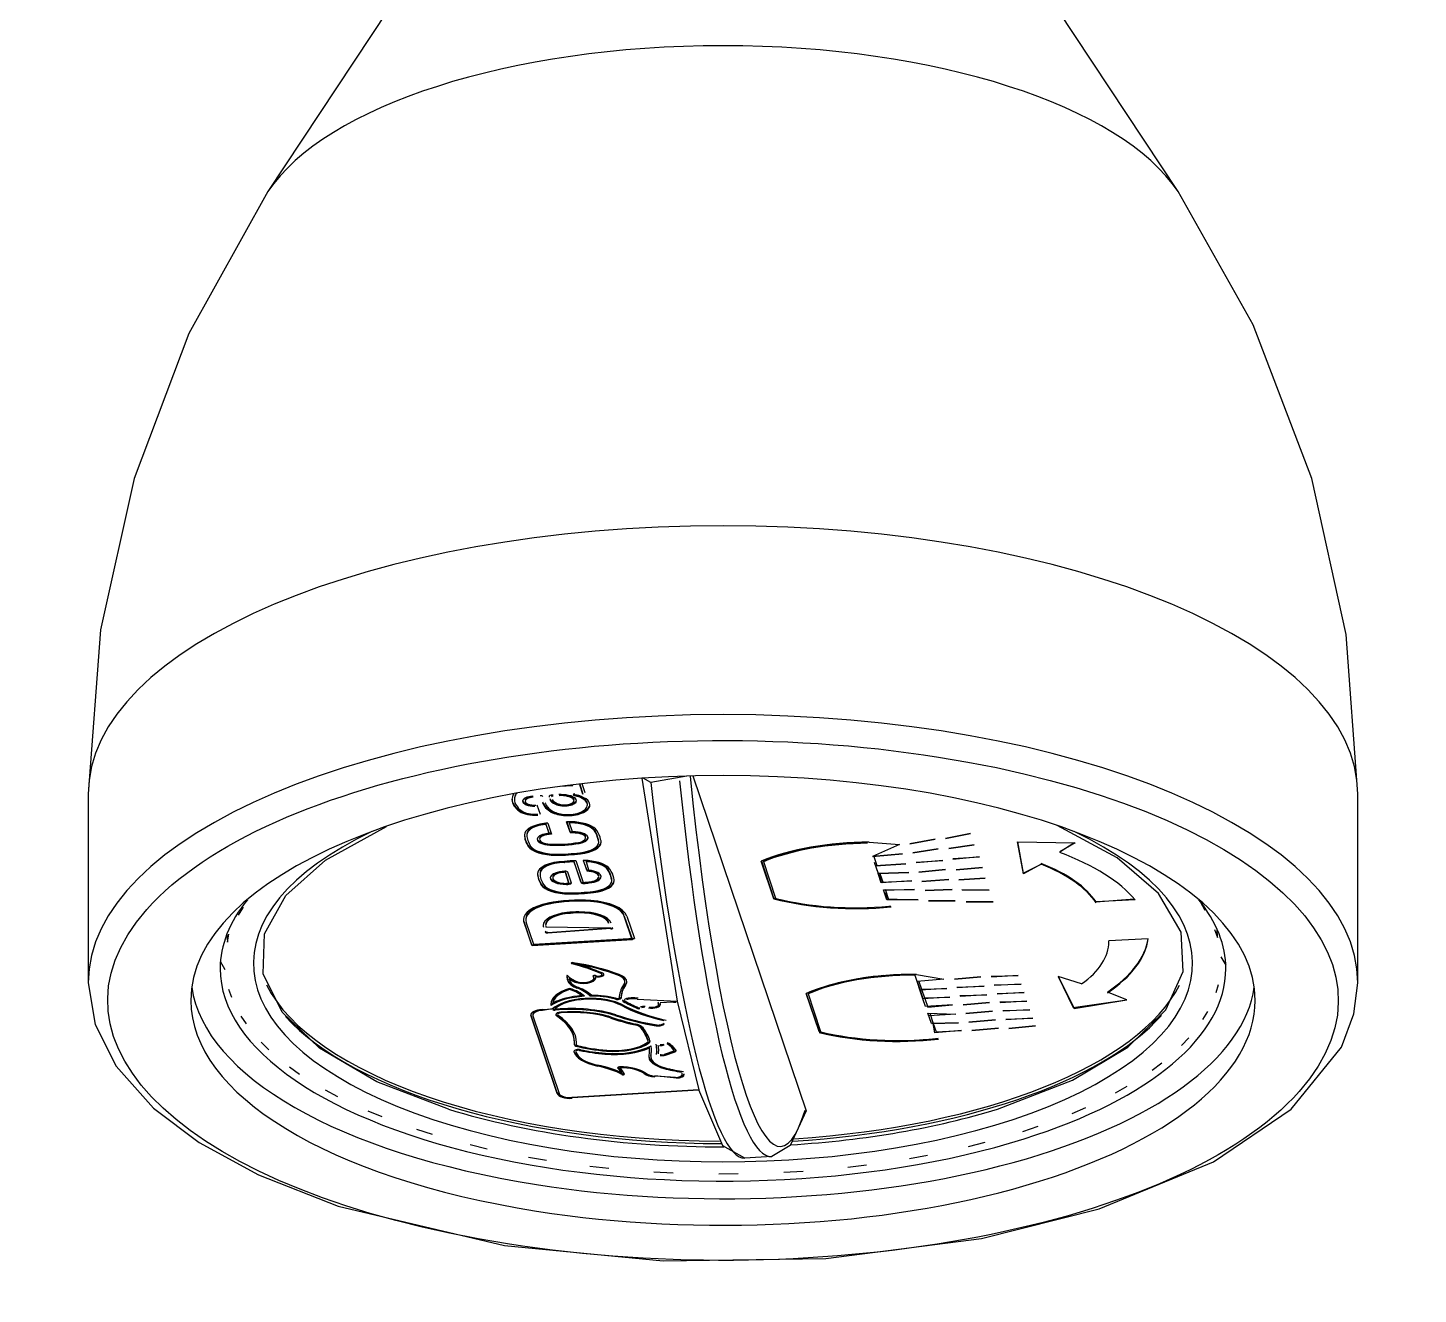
# Model space of a CAD drawing. Header units: millimetres. Extents: x 2182 to 2335, y 1488 to 1614.
# Drawn here: x 2304.9907 to 2305.0618, y 1507.0171 to 1507.0819 of the extents above; entities that cross this region are included whole.
import ezdxf

# ---------------------------------------------------------------- set-up
doc = ezdxf.new("R2010")
doc.units = ezdxf.units.MM
doc.layers.add('AI-Equip san', color=1, linetype='Continuous')

# ---------------------------------------------------------------- blocks, each defined once
blk = doc.blocks.new('1970CCT_e')
at = {"ltscale": 0.139535}
blk.add_lwpolyline([(-0.017127, -0.068174), (-0.02328, -0.077476), (-0.027322, -0.084736), (-0.030121, -0.092156), (-0.031847, -0.099905), (-0.032472, -0.108298), (-0.032472, -0.117964), (-0.032126, -0.120095), (-0.031055, -0.122229), (-0.029134, -0.124381), (-0.026806, -0.126132), (-0.023765, -0.127791), (-0.019696, -0.129392), (-0.011185, -0.131408), (-0.003065, -0.132201), (0.005257, -0.132079), (0.013233, -0.13105), (0.019238, -0.12954), (0.025091, -0.127131), (0.029069, -0.124438), (0.031639, -0.121254), (0.03228, -0.119557), (0.032472, -0.117963), (0.032472, -0.108298), (0.031882, -0.100142), (0.030121, -0.092156), (0.027117, -0.084297), (0.02328, -0.077475), (0.017127, -0.068173)], dxfattribs=at)
for points in [[(-0.001854, -0.107389), (-0.003698, -0.107714), (-0.004089, -0.107493)], [(-0.004156, -0.107497), (-0.002347, -0.118904)], [(-0.01405, -0.124426), (-0.017703, -0.123031), (-0.020651, -0.121303), (-0.022563, -0.119465), (-0.023525, -0.117506), (-0.023459, -0.115456), (-0.022367, -0.113499), (-0.02034, -0.111683), (-0.017223, -0.10996)], [(0.014048, -0.124426), (0.017888, -0.122943), (0.020719, -0.121253), (0.022654, -0.119343), (0.023552, -0.117383), (0.023434, -0.115373), (0.022283, -0.113399), (0.02017, -0.111566), (0.017102, -0.109907)], [(-0.002347, -0.118904), (-0.001239, -0.123442)], [(-0.007721, -0.123831), (-0.001239, -0.123442)]]:
    blk.add_lwpolyline(points)
at = {"ltscale": 0.001702}
for points in [[(-0.001543, -0.107381), (0.00425, -0.124514), (0.003432, -0.126291), (0.002495, -0.126861), (0.001119, -0.126944), (-0.000006, -0.126301), (-0.001239, -0.123442)], [(-0.001239, -0.123442), (-0.007735, -0.123834)]]:
    blk.add_lwpolyline(points, dxfattribs=at)
at = {"ltscale": 0.000566483}
for points in [[(-0.007701, -0.107877), (-0.008338, -0.107916)], [(-0.007055, -0.108247), (-0.007214, -0.107777)], [(-0.009517, -0.108864), (-0.009358, -0.109334)], [(-0.009064, -0.109857), (-0.008909, -0.110269), (-0.009064, -0.109811)], [(-0.007632, -0.111772), (-0.007273, -0.11279), (-0.007632, -0.111727)], [(0.021084, -0.113713), (0.019083, -0.113821), (0.021048, -0.113671)], [(0.01023, -0.118777), (0.009819, -0.117534)], [(-0.004388, -0.118797), (-0.002347, -0.118904)], [(0.01008, -0.118339), (0.01023, -0.118777)]]:
    blk.add_lwpolyline(points, dxfattribs=at)
at = {"ltscale": 0.004669}
blk.add_lwpolyline([(-0.00732, -0.107796), (-0.007165, -0.108303), (-0.00732, -0.107842)], dxfattribs=at)
at = {"ltscale": 0.00743}
blk.add_lwpolyline([(-0.008959, -0.109789), (-0.008769, -0.110352)], dxfattribs=at)
at = {"ltscale": 0.006835}
blk.add_lwpolyline([(-0.007993, -0.109731), (-0.007818, -0.110249), (-0.008008, -0.109732)], dxfattribs=at)
at = {"ltscale": 0.006052}
blk.add_lwpolyline([(-0.007708, -0.110242), (-0.007863, -0.109739)], dxfattribs=at)
at = {"ltscale": 0.018037}
blk.add_lwpolyline([(0.007484, -0.110768), (0.009025, -0.110891), (0.007644, -0.111505)], dxfattribs=at)
at = {"ltscale": 0.016629}
blk.add_lwpolyline([(0.009561, -0.110853), (0.01086, -0.110607)], close=True, dxfattribs=at)
at = {"ltscale": 0.000562147}
blk.add_lwpolyline([(0.011376, -0.110573), (0.012663, -0.110329)], close=True, dxfattribs=at)
at = {"ltscale": 0.000556538}
blk.add_lwpolyline([(0.011559, -0.111092), (0.012857, -0.110896)], close=True, dxfattribs=at)
at = {"ltscale": 0.021103}
blk.add_lwpolyline([(0.015061, -0.110743), (0.015358, -0.112359), (0.016277, -0.111897), (0.015373, -0.112396)], close=True, dxfattribs=at)
blk.add_lwpolyline([(0.015061, -0.110743), (0.018017, -0.110803), (0.017234, -0.111254), (0.017948, -0.110801)], dxfattribs=at)
at = {"ltscale": 0.018162}
blk.add_lwpolyline([(0.007644, -0.111505), (0.009187, -0.111372)], close=True, dxfattribs=at)
at = {"ltscale": 0.00579}
blk.add_lwpolyline([(0.007893, -0.111977), (0.007721, -0.11147)], dxfattribs=at)
at = {"ltscale": 0.016462}
blk.add_lwpolyline([(0.009716, -0.111309), (0.011008, -0.111114)], close=True, dxfattribs=at)
at = {"ltscale": 0.016958}
for points in [[(0.011751, -0.111609), (0.013115, -0.111518), (0.011766, -0.111651)], [(0.009878, -0.11179), (0.011241, -0.111699), (0.009893, -0.111832)]]:
    blk.add_lwpolyline(points, dxfattribs=at)
at = {"ltscale": 0.007423}
blk.add_lwpolyline([(-0.00807, -0.112263), (-0.00788, -0.11287)], close=True, dxfattribs=at)
blk.add_lwpolyline([(-0.007755, -0.112863), (-0.007945, -0.112301)], dxfattribs=at)
at = {"ltscale": 0.014702}
blk.add_lwpolyline([(-0.007524, -0.111714), (-0.007148, -0.112828)], dxfattribs=at)
at = {"ltscale": 0.000566101}
blk.add_lwpolyline([(-0.007153, -0.111709), (-0.006969, -0.112206), (-0.007137, -0.111709)], dxfattribs=at)
at = {"ltscale": 0.005818}
blk.add_lwpolyline([(-0.006857, -0.112205), (-0.007006, -0.111719)], dxfattribs=at)
at = {"ltscale": 0.025035}
blk.add_lwpolyline([(0.001967, -0.111729), (0.002608, -0.11367), (0.001954, -0.111735)], dxfattribs=at)
at = {"ltscale": 0.02481}
blk.add_lwpolyline([(0.0027, -0.113644), (0.002065, -0.111721)], dxfattribs=at)
at = {"ltscale": 0.042563}
for points in [[(0.00774, -0.111793), (0.007934, -0.112374)], [(0.007804, -0.111983), (0.007934, -0.112374)]]:
    blk.add_lwpolyline(points, dxfattribs=at)
at = {"ltscale": 0.018249}
blk.add_lwpolyline([(0.007804, -0.111983), (0.00936, -0.111881)], close=True, dxfattribs=at)
at = {"ltscale": 0.018414}
blk.add_lwpolyline([(0.007934, -0.112374), (0.009511, -0.112328)], close=True, dxfattribs=at)
at = {"ltscale": 0.005136}
blk.add_lwpolyline([(0.008026, -0.112372), (0.008187, -0.112847), (0.007934, -0.112374)], dxfattribs=at)
at = {"ltscale": 0.000552858}
blk.add_lwpolyline([(0.008079, -0.112809), (0.009653, -0.11275), (0.008094, -0.112853), (0.007934, -0.112374)], dxfattribs=at)
at = {"ltscale": 0.000552074}
for points in [[(0.010025, -0.112297), (0.011382, -0.112172)], [(0.011924, -0.112182), (0.013281, -0.112057)], [(0.012285, -0.1191), (0.013642, -0.118975)], [(0.01243, -0.119538), (0.013787, -0.119414)], [(0.012578, -0.119976), (0.013935, -0.119852)], [(0.012739, -0.120414), (0.014096, -0.120289)]]:
    blk.add_lwpolyline(points, close=True, dxfattribs=at)
at = {"ltscale": 0.000552558}
blk.add_lwpolyline([(0.010177, -0.112772), (0.011546, -0.112678)], close=True, dxfattribs=at)
at = {"ltscale": 0.017033}
blk.add_lwpolyline([(0.012062, -0.112701), (0.013408, -0.112608)], close=True, dxfattribs=at)
at = {"ltscale": 0.005723}
blk.add_lwpolyline([(0.008481, -0.113717), (0.008306, -0.113198), (0.008366, -0.113671), (0.00998, -0.113717), (0.008382, -0.113717), (0.008209, -0.113199), (0.009803, -0.113192), (0.008223, -0.11324)], dxfattribs=at)
at = {"ltscale": 0.017314}
blk.add_lwpolyline([(0.010347, -0.113239), (0.011717, -0.113184)], close=True, dxfattribs=at)
at = {"ltscale": 0.017296}
blk.add_lwpolyline([(0.010516, -0.113775), (0.011884, -0.113772)], close=True, dxfattribs=at)
at = {"ltscale": 0.000556116}
blk.add_lwpolyline([(0.012227, -0.113189), (0.013614, -0.113218), (0.012241, -0.113231)], dxfattribs=at)
at = {"ltscale": 0.000802109}
blk.add_lwpolyline([(-0.024557, -0.114091), (-0.024805, -0.1145)], dxfattribs=at)
at = {"ltscale": 0.000541218}
blk.add_lwpolyline([(0.012443, -0.113829), (0.01382, -0.113828)], close=True, dxfattribs=at)
at = {"ltscale": 0.006101}
for points in [[(0.02467, -0.114269), (0.024451, -0.113857)], [(-0.02467, -0.119666), (-0.024401, -0.120073)]]:
    blk.add_lwpolyline(points, dxfattribs=at)
at = {"ltscale": 0.015257}
blk.add_lwpolyline([(-0.004641, -0.115763), (-0.005049, -0.114555), (-0.004624, -0.115762), (-0.009767, -0.116073), (-0.010191, -0.11482), (-0.009797, -0.116029), (-0.004533, -0.115703)], dxfattribs=at)
at = {"ltscale": 0.062875}
blk.add_lwpolyline([(-0.004533, -0.115703), (-0.009675, -0.116013), (-0.010066, -0.114858)], dxfattribs=at)
at = {"ltscale": 0.040341}
blk.add_lwpolyline([(-0.005759, -0.115168), (-0.00906, -0.115118)], dxfattribs=at)
at = {"ltscale": 0.04034}
blk.add_lwpolyline([(-0.005741, -0.115176), (-0.00896, -0.115416)], close=True, dxfattribs=at)
at = {"ltscale": 0.015955}
blk.add_lwpolyline([(-0.004924, -0.114548), (-0.004533, -0.115703)], dxfattribs=at)
at = {"ltscale": 0.001659}
blk.add_lwpolyline([(0.025151, -0.115235), (0.025292, -0.115653), (0.02528, -0.11522)], dxfattribs=at)
at = {"ltscale": 0.005454}
for points in [[(-0.025382, -0.115463), (-0.025355, -0.11589), (-0.02529, -0.115468)], [(0.025236, -0.118465), (0.025355, -0.118045)]]:
    blk.add_lwpolyline(points, dxfattribs=at)
at = {"ltscale": 0.025262}
blk.add_lwpolyline([(0.021759, -0.115709), (0.019742, -0.115815)], dxfattribs=at)
at = {"ltscale": 0.002719}
blk.add_lwpolyline([(0.025471, -0.116637), (0.025724, -0.117059)], dxfattribs=at)
at = {"ltscale": 0.005284}
blk.add_lwpolyline([(-0.025471, -0.117298), (-0.025714, -0.116877)], dxfattribs=at)
at = {"ltscale": 0.016068}
blk.add_lwpolyline([(0.009905, -0.117535), (0.011295, -0.117777), (0.009931, -0.117905), (0.01008, -0.118339)], dxfattribs=at)
at = {"ltscale": 0.005232}
for points in [[(0.010027, -0.117896), (0.010161, -0.118292), (0.011457, -0.118256), (0.01008, -0.118339)], [(0.010175, -0.118334), (0.010309, -0.11873), (0.011605, -0.118694), (0.01023, -0.118777)]]:
    blk.add_lwpolyline(points, dxfattribs=at)
at = {"ltscale": 0.017187}
blk.add_lwpolyline([(0.011837, -0.117786), (0.013194, -0.117662)], close=True, dxfattribs=at)
at = {"ltscale": 0.000552074}
for points in [[(0.013723, -0.11763), (0.015108, -0.117589), (0.013737, -0.117672)], [(0.010323, -0.118772), (0.010472, -0.11921), (0.011743, -0.11909), (0.010366, -0.119173), (0.01023, -0.118777)], [(0.01212, -0.11862), (0.013505, -0.118579), (0.012134, -0.118662)], [(0.014019, -0.118506), (0.015404, -0.118465), (0.014033, -0.118548)]]:
    blk.add_lwpolyline(points, dxfattribs=at)
at = {"ltscale": 0.000552135}
blk.add_lwpolyline([(0.013871, -0.118068), (0.015256, -0.118027), (0.013885, -0.11811)], dxfattribs=at)
at = {"ltscale": 0.015829}
blk.add_lwpolyline([(0.018348, -0.118022), (0.01714, -0.117647), (0.017917, -0.119233), (0.02066, -0.118833)], dxfattribs=at)
at = {"ltscale": 0.021941}
blk.add_lwpolyline([(0.017166, -0.117655), (0.017959, -0.119272), (0.02066, -0.118833)], dxfattribs=at)
at = {"ltscale": 0.005521}
blk.add_lwpolyline([(-0.025292, -0.118282), (-0.025151, -0.1187)], dxfattribs=at)
at = {"ltscale": 0.026276}
blk.add_lwpolyline([(0.004247, -0.118517), (0.00492, -0.120461), (0.00426, -0.118511)], dxfattribs=at)
at = {"ltscale": 0.025627}
blk.add_lwpolyline([(0.00501, -0.120474), (0.004354, -0.118488)], dxfattribs=at)
at = {"ltscale": 0.017187}
blk.add_lwpolyline([(0.011971, -0.118183), (0.013357, -0.118142), (0.011985, -0.118224)], dxfattribs=at)
at = {"ltscale": 0.035473}
blk.add_lwpolyline([(0.02066, -0.118833), (0.019664, -0.118437)], dxfattribs=at)
at = {"ltscale": 0.006741}
blk.add_lwpolyline([(-0.009255, -0.119337), (-0.008717, -0.119304), (-0.009241, -0.119379)], dxfattribs=at)
at = {"ltscale": 0.008407}
blk.add_lwpolyline([(-0.003221, -0.118972), (-0.00255, -0.118932)], dxfattribs=at)
at = {"ltscale": 0.017186}
for points in [[(0.014167, -0.118944), (0.015552, -0.118903), (0.014181, -0.118986)], [(0.014315, -0.119382), (0.0157, -0.119341), (0.014329, -0.119423)], [(0.014463, -0.11982), (0.015848, -0.119779), (0.014477, -0.119862)]]:
    blk.add_lwpolyline(points, dxfattribs=at)
at = {"ltscale": 0.005984}
blk.add_lwpolyline([(0.024557, -0.119844), (0.024805, -0.119435)], dxfattribs=at)
at = {"ltscale": 0.052457}
blk.add_lwpolyline([(-0.00983, -0.119616), (-0.008487, -0.123633)], close=True, dxfattribs=at)
blk.add_lwpolyline([(-0.009731, -0.119655), (-0.008388, -0.123627)], dxfattribs=at)
at = {"ltscale": 0.005234}
for points in [[(0.010665, -0.120046), (0.010485, -0.11952), (0.011914, -0.119569), (0.010531, -0.119653)], [(0.010578, -0.119523), (0.010754, -0.120044)]]:
    blk.add_lwpolyline(points, dxfattribs=at)
for points in [[(0.010665, -0.120046), (0.01205, -0.120008)], [(0.010754, -0.120044), (0.010902, -0.120482), (0.012197, -0.120404), (0.010832, -0.120532)]]:
    blk.add_lwpolyline(points, close=True, dxfattribs=at)
at = {"ltscale": 0.017186}
blk.add_lwpolyline([(0.014625, -0.1203), (0.015982, -0.120175)], close=True, dxfattribs=at)
at = {"ltscale": 0.006761}
blk.add_lwpolyline([(0.023459, -0.121174), (0.023831, -0.120782)], dxfattribs=at)
at = {"ltscale": 0.006908}
blk.add_lwpolyline([(-0.023626, -0.121004), (-0.023233, -0.121392)], dxfattribs=at)
at = {"ltscale": 0.006596}
for points in [[(-0.002514, -0.121462), (-0.003011, -0.121637)], [(-0.00245, -0.121449), (-0.002947, -0.12167), (-0.00245, -0.121495)]]:
    blk.add_lwpolyline(points, dxfattribs=at)
at = {"ltscale": 0.007825}
blk.add_lwpolyline([(-0.022177, -0.122272), (-0.021668, -0.122636)], dxfattribs=at)
at = {"ltscale": 0.007666}
blk.add_lwpolyline([(0.021959, -0.122432), (0.022449, -0.122064)], dxfattribs=at)
at = {"ltscale": 0.000307152}
blk.add_lwpolyline([(-0.00238, -0.12285), (-0.00348, -0.122733)], dxfattribs=at)
at = {"ltscale": 0.012966}
blk.add_lwpolyline([(-0.002431, -0.122804), (-0.003465, -0.122736)], dxfattribs=at)
at = {"ltscale": 0.008766}
blk.add_lwpolyline([(-0.020349, -0.12345), (-0.019732, -0.123783)], dxfattribs=at)
at = {"ltscale": 0.008608}
blk.add_lwpolyline([(0.020084, -0.123596), (0.020683, -0.123259)], dxfattribs=at)
at = {"ltscale": 0.009522}
blk.add_lwpolyline([(0.017864, -0.124648), (0.018563, -0.124346)], dxfattribs=at)
at = {"ltscale": 0.009669}
blk.add_lwpolyline([(-0.018173, -0.124517), (-0.017458, -0.124813)], dxfattribs=at)
at = {"ltscale": 0.010491}
blk.add_lwpolyline([(-0.015685, -0.125455), (-0.014886, -0.125709)], dxfattribs=at)
at = {"ltscale": 0.010359}
blk.add_lwpolyline([(0.01534, -0.125567), (0.016126, -0.125307)], dxfattribs=at)
at = {"ltscale": 0.011197}
blk.add_lwpolyline([(-0.01293, -0.126248), (-0.012059, -0.126455)], dxfattribs=at)
at = {"ltscale": 0.011087}
blk.add_lwpolyline([(0.012552, -0.12634), (0.013412, -0.126125)], dxfattribs=at)
at = {"ltscale": 0.011766}
blk.add_lwpolyline([(-0.009953, -0.126882), (-0.009026, -0.127039)], dxfattribs=at)
at = {"ltscale": 0.012121}
blk.add_lwpolyline([(0.006385, -0.127394), (0.007347, -0.12728)], dxfattribs=at)
at = {"ltscale": 0.011681}
blk.add_lwpolyline([(0.00955, -0.126952), (0.010469, -0.126786)], dxfattribs=at)
at = {"ltscale": 0.01218}
blk.add_lwpolyline([(-0.006806, -0.127346), (-0.005838, -0.127451)], dxfattribs=at)
at = {"ltscale": 0.012426}
blk.add_lwpolyline([(-0.003542, -0.127633), (-0.00255, -0.127683)], dxfattribs=at)
at = {"ltscale": 0.012499}
blk.add_lwpolyline([(-0.000218, -0.127737), (0.000781, -0.127732)], dxfattribs=at)
at = {"ltscale": 0.012397}
blk.add_lwpolyline([(0.00311, -0.127657), (0.004099, -0.127597)], dxfattribs=at)
for centre, major_axis, ratio, start_param, end_param in [((0, -0.080226), (0.024173, 0), 0.422618, 0.272588, 2.869006), ((0, -0.108298), (0.032472, 0), 0.422618, 6.283175, 9.424767), ((0, -0.118869), (0.031473, 0), 0.422618, 4.354346, 10.637531), ((0, -0.117964), (0.032472, 0), 0.422618, 6.283175, 9.424767), ((0, -0.118869), (0.027227, 0), 0.422618, 6.283175, 9.424767), ((0.001413, -0.096901), (0.001543, -0.029435), 0.131905, 5.06962, 6.633758), ((-0.007718, -0.107824), (0.000126, 0), 0.422618, 4.854346, 4.931096), ((-0.000919, -0.097038), (0.002041, -0.029906), 0.124591, 5.068927, 6.282207), ((0.000919, -0.096927), (0.001573, -0.029934), 0.131844, 5.070935, 6.284214), ((-0.007979, -0.108591), (0.002817, 0), 0.422618, 2.886555, 3.141694), ((-0.007979, -0.108591), (0.002817, 0), 0.422618, 3.141694, 3.678211), ((-0.007979, -0.108545), (0.002817, 0), 0.422618, 3.159871, 3.678211), ((-0.007979, -0.108545), (0.002691, 0), 0.422618, 2.896586, 3.141694), ((-0.007979, -0.108591), (0.002691, 0), 0.422618, 2.874129, 3.141694), ((-0.007979, -0.108591), (0.002691, 0), 0.422618, 3.141694, 3.67821), ((-0.009676, -0.108394), (0.000931, 0), 0.422618, 2.801605, 2.87413), ((-0.00965, -0.108669), (0.000602, 0), 0.422618, 1.712754, 3.141594), ((-0.00965, -0.108669), (0.000602, 0), 0.422618, 3.141594, 4.754103), ((-0.00965, -0.108624), (0.000602, 0), 0.422618, 3.230318, 4.754103), ((-0.00965, -0.108624), (0.000476, 0), 0.422618, 1.712754, 3.141593), ((-0.00965, -0.108669), (0.000476, 0), 0.422618, 1.712754, 3.141593), ((-0.00965, -0.108669), (0.000476, 0), 0.422618, 3.141593, 4.854346), ((-0.009337, -0.108447), (0.000126, 0), 0.422618, 0.141946, 1.712754), ((-0.00672, -0.10856), (0.002538, 0), 0.422618, 3.283551, 3.758536), ((-0.00672, -0.108605), (0.002538, 0), 0.422618, 3.283551, 3.758536), ((-0.00672, -0.108605), (0.002412, 0), 0.422618, 3.283546, 3.758539), ((-0.008673, -0.10845), (0.000228, 0), 0.422618, 1.712788, 3.141593), ((-0.008673, -0.10845), (0.000228, 0), 0.422618, 3.141593, 3.28355), ((-0.007817, -0.108475), (0.001052, 0), 0.422618, 3.283554, 3.905931), ((-0.007817, -0.108521), (0.001052, 0), 0.422618, 3.283554, 3.905931), ((-0.008673, -0.108405), (0.000101, 0), 0.422618, 1.712788, 3.141593), ((-0.008673, -0.10845), (0.000101, 0), 0.422618, 1.712788, 3.141593), ((-0.008673, -0.10845), (0.000101, 0), 0.422618, 3.141593, 3.28355), ((-0.007817, -0.108521), (0.000925, 0), 0.422618, 3.283554, 3.905928), ((-0.008122, -0.108599), (0.000629, 0), 0.422618, 3.905975, 6.197601), ((-0.008122, -0.108644), (0.000629, 0), 0.422618, 3.905975, 6.283186), ((-0.008122, -0.108644), (0.000502, 0), 0.422618, 3.90598, 6.283186), ((-0.00829, -0.108677), (0.000814, 0), 0.422618, 0.431688, 1.712744), ((-0.00829, -0.108632), (0.000687, 0), 0.422618, 0.431691, 1.71274), ((-0.00829, -0.108677), (0.000687, 0), 0.422618, 0.431691, 1.71274), ((-0.007545, -0.108339), (0.000126, 0), 0.422618, 1.78953, 3.141699), ((-0.007545, -0.108339), (0.000126, 0), 0.422618, 3.141699, 4.217907), ((-0.008122, -0.108599), (0.000502, 0), 0.422618, 0.000001, 0.431657), ((-0.008122, -0.108644), (0.000502, 0), 0.422618, 0.000001, 0.431657), ((-0.007545, -0.108293), (0.000126, 0), 0.422618, 3.575959, 4.217907), ((-0.00821, -0.108815), (0.001275, 0), 0.422618, 0.000071, 1.076315), ((-0.00821, -0.10886), (0.001275, 0), 0.422618, 0.000071, 1.076315), ((-0.008122, -0.108644), (0.000629, 0), 0.422618, 0.000001, 0.43166), ((-0.00821, -0.10886), (0.001401, 0), 0.422618, 0.000071, 1.076316), ((-0.00821, -0.108815), (0.001401, 0), 0.422618, 5.473645, 6.24552), ((-0.009605, -0.108954), (0.000925, 0), 0.422618, 3.678201, 4.854346), ((-0.009605, -0.108999), (0.000925, 0), 0.422618, 3.678201, 4.854346), ((-0.009605, -0.108999), (0.000799, 0), 0.422618, 3.678183, 4.85434), ((-0.007952, -0.108929), (0.001028, 0), 0.422618, 3.758547, 5.47365), ((-0.007952, -0.108974), (0.001028, 0), 0.422618, 3.758547, 5.47365), ((-0.007952, -0.108974), (0.000901, 0), 0.422618, 3.758549, 5.473651), ((-0.00821, -0.10886), (0.001275, 0), 0.422618, 5.473652, 6.283256), ((-0.00821, -0.10886), (0.001401, 0), 0.422618, 5.473645, 6.283256), ((0, -0.116968), (0.024029, 0), 0.422618, 2.415669, 7.009079), ((-0.008681, -0.110395), (0.001478, 0), 0.422618, 2.06119, 3.144702), ((-0.008681, -0.110349), (0.001351, 0), 0.422618, 2.067684, 3.144698), ((-0.008681, -0.110395), (0.001351, 0), 0.422618, 2.067684, 3.144698), ((-0.00786, -0.111604), (0.004434, 0), 0.422618, 1.821314, 1.920042), ((-0.007859, -0.111559), (0.004307, 0), 0.422618, 1.85422, 1.918061), ((-0.007859, -0.111604), (0.004307, 0), 0.422618, 1.85422, 1.918061), ((-0.00786, -0.111604), (0.004434, 0), 0.422618, 1.505497, 1.604224), ((-0.00786, -0.111559), (0.004307, 0), 0.422618, 1.507759, 1.571444), ((-0.00786, -0.111604), (0.004307, 0), 0.422618, 1.507759, 1.571444), ((-0.007859, -0.11156), (0.003104, 0), 0.422618, 1.475246, 1.557384), ((-0.007859, -0.111606), (0.00323, 0), 0.422618, 1.475296, 1.52386), ((-0.007874, -0.110301), (0.001351, 0), 0.422618, 0.280805, 1.358357), ((-0.007874, -0.110346), (0.001351, 0), 0.422618, 0.280805, 1.358357), ((-0.007874, -0.110346), (0.001478, 0), 0.422618, 0.280803, 1.364348), ((-0.00762, -0.110504), (0.000591, 0), 0.422618, 0.000001, 1.475234), ((-0.00762, -0.110549), (0.000718, 0), 0.422618, 0.000001, 1.475199), ((-0.011424, -0.110733), (0.005046, 0), 0.422618, 0.067252, 0.280759), ((-0.011424, -0.110779), (0.005046, 0), 0.422618, 0.067252, 0.280759), ((-0.011424, -0.110779), (0.005173, 0), 0.422618, 0.06725, 0.280758), ((-0.008681, -0.110395), (0.001478, 0), 0.422618, 3.141556, 3.144702), ((-0.004986, -0.11039), (0.005173, 0), 0.422618, 3.144776, 3.416203), ((-0.004986, -0.110344), (0.005173, 0), 0.422618, 3.161599, 3.416203), ((-0.008681, -0.110395), (0.001351, 0), 0.422618, 3.141556, 3.144698), ((-0.004986, -0.11039), (0.005046, 0), 0.422618, 3.144783, 3.416209), ((-0.008543, -0.110768), (0.001478, 0), 0.422618, 3.416197, 4.714887), ((-0.008543, -0.110813), (0.001351, 0), 0.422618, 3.416186, 4.714886), ((-0.00879, -0.110619), (0.000718, 0), 0.422618, 1.950208, 3.141593), ((-0.00879, -0.110619), (0.000718, 0), 0.422618, 3.141593, 4.616914), ((-0.00879, -0.110574), (0.000718, 0), 0.422618, 3.215138, 4.616914), ((-0.00879, -0.110574), (0.000591, 0), 0.422618, 1.950294, 3.141593), ((-0.00879, -0.110619), (0.000591, 0), 0.422618, 1.950294, 3.141593), ((-0.00879, -0.110619), (0.000591, 0), 0.422618, 3.141593, 4.616835), ((-0.00786, -0.111606), (0.00323, 0), 0.422618, 1.901705, 1.950265), ((-0.007859, -0.11156), (0.003104, 0), 0.422618, 1.873153, 1.950289), ((-0.007859, -0.111606), (0.003104, 0), 0.422618, 1.868154, 1.950289), ((-0.00855, -0.109517), (0.00323, 0), 0.422618, 4.61683, 5.091875), ((-0.00855, -0.109563), (0.00323, 0), 0.422618, 4.61683, 5.091875), ((-0.008551, -0.109563), (0.003104, 0), 0.422618, 4.616838, 5.091883), ((-0.007859, -0.111606), (0.003104, 0), 0.422618, 1.475246, 1.557384), ((-0.00762, -0.110549), (0.000591, 0), 0.422618, 0.000001, 1.475234), ((-0.00762, -0.110549), (0.000591, 0), 0.422618, 5.091887, 6.283186), ((-0.00762, -0.110504), (0.000718, 0), 0.422618, 5.091918, 6.210426), ((-0.00762, -0.110549), (0.000718, 0), 0.422618, 5.091918, 6.283186), ((-0.007708, -0.110761), (0.001351, 0), 0.422618, 5.001118, 6.283184), ((-0.007708, -0.110716), (0.001478, 0), 0.422618, 5.001137, 6.249916), ((-0.007708, -0.110761), (0.001478, 0), 0.422618, 5.001137, 6.283184), ((-0.006263, -0.110586), (0.000126, 0), 0.422618, 3.208845, 3.350866), ((-0.006263, -0.110632), (0.000126, 0), 0.422618, 3.208845, 3.350866), ((-0.007708, -0.110716), (0.001351, 0), 0.422618, 6.283184, 6.492458), ((-0.007708, -0.110761), (0.001351, 0), 0.422618, 6.283184, 6.492458), ((-0.007708, -0.110761), (0.001478, 0), 0.422618, 6.283184, 6.492461), ((0.007599, -0.114194), (0.008108, 0), 0.422618, 1.585054, 2.341073), ((0.007599, -0.114149), (0.007978, 0), 0.422618, 1.595574, 2.337478), ((0.007599, -0.114194), (0.007978, 0), 0.422618, 1.595574, 2.337478), ((-0.008543, -0.110813), (0.001478, 0), 0.422618, 3.416197, 4.714887), ((-0.00855, -0.109564), (0.004307, 0), 0.422618, 4.714891, 5.001138), ((-0.00855, -0.109519), (0.004434, 0), 0.422618, 4.714887, 5.001134), ((-0.00855, -0.109564), (0.004434, 0), 0.422618, 4.714887, 5.001134), ((0.008072, -0.115663), (0.013805, 0), 0.422618, 0.340766, 0.845075), ((-0.008012, -0.112373), (0.001478, 0), 0.422618, 1.639151, 3.144787), ((-0.008012, -0.112373), (0.001478, 0), 0.422618, 3.141518, 3.144787), ((-0.004317, -0.112368), (0.005173, 0), 0.422618, 3.144783, 3.4162), ((-0.004317, -0.112323), (0.005173, 0), 0.422618, 3.156821, 3.4162), ((-0.008012, -0.112328), (0.001351, 0), 0.422618, 1.639146, 3.144783), ((-0.008012, -0.112373), (0.001351, 0), 0.422618, 1.639146, 3.144783), ((-0.008012, -0.112373), (0.001351, 0), 0.422618, 3.141518, 3.144783), ((-0.004317, -0.112368), (0.005046, 0), 0.422618, 3.144786, 3.416202), ((-0.008048, -0.112594), (0.000791, 0), 0.422618, 1.805229, 3.141594), ((-0.008048, -0.112548), (0.000665, 0), 0.422618, 1.805245, 3.141594), ((-0.008048, -0.112594), (0.000665, 0), 0.422618, 1.805245, 3.141594), ((-0.007481, -0.113596), (0.00323, 0), 0.422618, 1.761533, 1.805242), ((-0.007481, -0.113551), (0.003104, 0), 0.422618, 1.761533, 1.805243), ((-0.007481, -0.113596), (0.003104, 0), 0.422618, 1.761533, 1.805243), ((-0.007191, -0.113583), (0.004434, 0), 0.422618, 1.646053, 1.780291), ((-0.008113, -0.111705), (0.000126, 0), 0.422618, 4.780739, 4.921906), ((-0.008113, -0.11175), (0.000126, 0), 0.422618, 4.780739, 4.921906), ((-0.00807, -0.112308), (0.000126, 0), 0.422618, 0.141978, 1.761505), ((-0.007191, -0.113538), (0.004307, 0), 0.422618, 1.673502, 1.780314), ((-0.007191, -0.113583), (0.004307, 0), 0.422618, 1.673502, 1.780314), ((-0.007191, -0.113583), (0.004434, 0), 0.422618, 1.505495, 1.562199), ((-0.007191, -0.113538), (0.004307, 0), 0.422618, 1.507573, 1.527944), ((-0.007191, -0.113583), (0.004307, 0), 0.422618, 1.507573, 1.527944), ((-0.007024, -0.112486), (0.000665, 0), 0.422618, 0.000001, 1.488682), ((-0.007024, -0.112532), (0.000665, 0), 0.422618, 0.000001, 1.488682), ((-0.007204, -0.112279), (0.001351, 0), 0.422618, 0.280759, 1.357839), ((-0.007204, -0.112324), (0.001351, 0), 0.422618, 0.280759, 1.357839), ((-0.007204, -0.112324), (0.001478, 0), 0.422618, 0.28076, 1.364351), ((-0.007024, -0.112532), (0.000791, 0), 0.422618, 0, 1.359005), ((-0.010754, -0.112712), (0.005046, 0), 0.422618, 0.067235, 0.280754), ((-0.010754, -0.112757), (0.005046, 0), 0.422618, 0.067235, 0.280754), ((-0.010754, -0.112757), (0.005173, 0), 0.422618, 0.067235, 0.280751), ((0.00934, -0.114959), (0.010109, 0), 0.422618, 0.269529, 0.814462), ((0.00934, -0.115004), (0.010109, 0), 0.422618, 0.269529, 0.814462), ((-0.007874, -0.112746), (0.001478, 0), 0.422618, 3.416202, 4.714891), ((-0.007874, -0.112792), (0.001478, 0), 0.422618, 3.416202, 4.714891), ((-0.007874, -0.112792), (0.001351, 0), 0.422618, 3.416202, 4.714891), ((-0.008048, -0.112594), (0.000791, 0), 0.422618, 3.141594, 4.7619), ((-0.008048, -0.112548), (0.000791, 0), 0.422618, 3.20854, 4.7619), ((-0.008048, -0.112594), (0.000665, 0), 0.422618, 3.141594, 4.761888), ((-0.008169, -0.111564), (0.003104, 0), 0.422618, 4.761887, 4.805597), ((-0.008169, -0.111519), (0.00323, 0), 0.422618, 4.761866, 4.805575), ((-0.008169, -0.111564), (0.00323, 0), 0.422618, 4.761866, 4.805575), ((-0.00788, -0.112825), (0.000126, 0), 0.422618, 4.805575, 5.935252), ((-0.00788, -0.11287), (0.000126, 0), 0.422618, 4.805575, 6.283185), ((-0.00788, -0.11287), (0.000126, 0), 0.422618, 6.283185, 6.425163), ((-0.007148, -0.112782), (0.000126, 0), 0.422618, 3.283562, 4.855483), ((-0.007148, -0.112828), (0.000126, 0), 0.422618, 3.283562, 4.855483), ((-0.00759, -0.111529), (0.003104, 0), 0.422618, 4.855484, 4.946835), ((-0.00759, -0.111484), (0.00323, 0), 0.422618, 4.855483, 4.946835), ((-0.00759, -0.111529), (0.00323, 0), 0.422618, 4.855483, 4.946835), ((-0.007024, -0.112532), (0.000665, 0), 0.422618, 4.946842, 6.283186), ((-0.007024, -0.112486), (0.000791, 0), 0.422618, 4.946838, 6.219142), ((-0.007024, -0.112532), (0.000791, 0), 0.422618, 4.946838, 6.283185), ((-0.007039, -0.11274), (0.001351, 0), 0.422618, 5.001132, 6.283184), ((-0.007039, -0.112695), (0.001478, 0), 0.422618, 5.001133, 6.249938), ((-0.007039, -0.11274), (0.001478, 0), 0.422618, 5.001133, 6.283184), ((-0.005594, -0.112565), (0.000126, 0), 0.422618, 3.208828, 3.350811), ((-0.005594, -0.11261), (0.000126, 0), 0.422618, 3.208828, 3.350811), ((-0.007039, -0.112695), (0.001351, 0), 0.422618, 6.283184, 6.492404), ((-0.007039, -0.11274), (0.001351, 0), 0.422618, 6.283184, 6.492404), ((-0.007039, -0.11274), (0.001478, 0), 0.422618, 6.283184, 6.4924), ((0, -0.117239), (-0.025728, 0), 0.422618, 5.952706, 6.283188), ((-0.007358, -0.115296), (0.003695, 0), 0.422618, 1.408061, 2.017446), ((-0.007358, -0.115251), (0.003568, 0), 0.422618, 1.408065, 2.01745), ((-0.007358, -0.115296), (0.003568, 0), 0.422618, 1.408065, 2.01745), ((-0.007881, -0.111543), (0.004307, 0), 0.422618, 4.71489, 5.001136), ((-0.007881, -0.111497), (0.004434, 0), 0.422618, 4.714887, 5.001133), ((-0.007881, -0.111543), (0.004434, 0), 0.422618, 4.714887, 5.001133), ((-0.007119, -0.114635), (0.00209, 0), 0.422618, 0.141957, 1.40806), ((-0.007119, -0.11468), (0.00209, 0), 0.422618, 0.141957, 1.40806), ((-0.007119, -0.11468), (0.002217, 0), 0.422618, 0.141957, 1.408062), ((0.00678, -0.110754), (0.007971, 0), 0.422618, 4.161624, 4.343074), ((0.00678, -0.110799), (0.007971, 0), 0.422618, 4.161624, 4.942191), ((0.00678, -0.110799), (0.007871, 0), 0.422618, 4.167571, 4.931635), ((0, -0.117239), (-0.025728, 0), 0.422618, 3.141596, 3.471391), ((-0.007996, -0.114733), (0.002217, 0), 0.422618, 2.017445, 3.141593), ((-0.007996, -0.114688), (0.00209, 0), 0.422618, 2.017441, 3.141593), ((-0.007996, -0.114733), (0.00209, 0), 0.422618, 2.017441, 3.141593), ((-0.007597, -0.11503), (0.001604, 0), 0.422618, 1.812922, 3.141594), ((-0.007597, -0.114985), (0.001478, 0), 0.422618, 1.812922, 3.141594), ((-0.007597, -0.11503), (0.001478, 0), 0.422618, 1.812922, 3.141594), ((-0.007243, -0.115636), (0.003082, 0), 0.422618, 1.612609, 1.812944), ((-0.007243, -0.115591), (0.002956, 0), 0.422618, 1.612587, 1.812921), ((-0.007243, -0.115636), (0.002956, 0), 0.422618, 1.612587, 1.812921), ((-0.007305, -0.115012), (0.001604, 0), 0.422618, 0.141957, 1.612587), ((-0.007305, -0.114967), (0.001478, 0), 0.422618, 0.141959, 1.612586), ((-0.007305, -0.115012), (0.001478, 0), 0.422618, 0.141959, 1.612586), ((0.00678, -0.110754), (0.007971, 0), 0.422618, 4.928843, 4.940307), ((-0.007996, -0.114733), (0.002217, 0), 0.422618, 3.141593, 3.28355), ((-0.007996, -0.114688), (0.002217, 0), 0.422618, 3.167081, 3.28355), ((-0.007996, -0.114733), (0.00209, 0), 0.422618, 3.141593, 3.283549), ((-0.007597, -0.11503), (0.001604, 0), 0.422618, 3.141594, 3.283545), ((-0.007597, -0.114985), (0.001604, 0), 0.422618, 3.177498, 3.283545), ((-0.007597, -0.11503), (0.001478, 0), 0.422618, 3.141594, 3.28355), ((-0.005759, -0.115123), (0.000126, 0), 0.422618, 4.854346, 5.93497), ((-0.005759, -0.115168), (0.000126, 0), 0.422618, 4.854346, 6.283185), ((-0.005759, -0.115168), (0.000126, 0), 0.422618, 6.283185, 6.425143), ((-0.008978, -0.115317), (0.000126, 0), 0.422618, 3.28355, 4.854346), ((-0.008978, -0.115363), (0.000126, 0), 0.422618, 3.28355, 4.854346), ((0.009659, -0.11586), (0.010084, 0), 0.422618, 5.75102, 6.283185), ((0.007975, -0.115378), (0.013806, 0), 0.422618, 5.722034, 6.226325), ((0.007975, -0.115332), (0.013806, 0), 0.422618, 5.722034, 6.218486), ((0.009659, -0.11586), (0.010084, 0), 0.422618, 0, 0.010501), ((0, -0.117239), (-0.025728, 0), 0.422618, 0.000003, 2.212754), ((-0.007685, -0.116966), (0.0000775, 0), 0.422618, 1.20172, 3.141591), ((-0.007685, -0.116966), (0.0000775, 0), 0.422618, 3.141591, 4.090722), ((-0.007685, -0.116921), (0.0000775, 0), 0.422618, 3.89253, 4.090722), ((-0.011765, -0.119743), (0.007749, 0), 0.422618, 0.779583, 1.023191), ((-0.011765, -0.119789), (0.007749, 0), 0.422618, 0.779583, 1.023191), ((-0.010453, -0.11999), (0.007749, 0), 0.422618, 0.844812, 1.201754), ((-0.010453, -0.119945), (0.00765, 0), 0.422618, 0.845312, 1.168956), ((-0.010453, -0.11999), (0.00765, 0), 0.422618, 0.845312, 1.168956), ((-0.011765, -0.119789), (0.007849, 0), 0.422618, 0.779818, 0.990407), ((0, -0.117239), (-0.025728, 0), 0.422618, 2.212754, 3.141596), ((0, -0.115974), (0.023879, 0), 0.422618, 3.351192, 4.705188), ((-0.005389, -0.117669), (0.002596, 0), 0.422618, 3.060417, 3.141592), ((-0.005389, -0.117624), (0.002596, 0), 0.422618, 3.159847, 3.370912), ((-0.005389, -0.117669), (0.002596, 0), 0.422618, 3.141592, 3.370912), ((-0.005573, -0.117166), (0.002596, 0), 0.422618, 3.528759, 3.834454), ((-0.006471, -0.117725), (0.001488, 0), 0.422618, 3.379928, 3.97526), ((-0.006471, -0.11777), (0.001488, 0), 0.422618, 3.379928, 3.97526), ((-0.005573, -0.117121), (0.002696, 0), 0.422618, 3.687792, 3.834446), ((-0.005573, -0.117166), (0.002696, 0), 0.422618, 3.687792, 3.834446), ((-0.005389, -0.117669), (0.002496, 0), 0.422618, 3.225717, 3.37091), ((-0.006471, -0.11777), (0.001388, 0), 0.422618, 3.380578, 3.97526), ((-0.00715, -0.11772), (0.000645, 0), 0.422618, 3.834157, 6.283185), ((-0.00715, -0.117674), (0.000645, 0), 0.422618, 3.834157, 4.376141), ((-0.00715, -0.11772), (0.000545, 0), 0.422618, 3.834202, 6.283185), ((-0.00715, -0.117674), (0.000645, 0), 0.422618, 5.052305, 6.200837), ((-0.006574, -0.11762), (0.0000775, 0), 0.422618, 0.754734, 3.141593), ((-0.006574, -0.11762), (0.0000775, 0), 0.422618, 3.141593, 3.530245), ((-0.00715, -0.11772), (0.000545, 0), 0.422618, 0, 0.389002), ((-0.00715, -0.117674), (0.000545, 0), 0.422618, 0, 0.331261), ((-0.006381, -0.117544), (0.000286, 0), 0.422618, 4.17233, 6.283186), ((-0.006381, -0.117499), (0.000286, 0), 0.422618, 4.17233, 4.414711), ((-0.00715, -0.11772), (0.000645, 0), 0.422618, 6.283185, 6.550291), ((-0.006381, -0.117544), (0.000186, 0), 0.422618, 3.887789, 6.283098), ((-0.006381, -0.117499), (0.000286, 0), 0.422618, 5.010166, 6.093467), ((-0.006381, -0.117499), (0.000186, 0), 0.422618, 6.283098, 7.104365), ((-0.006381, -0.117544), (0.000186, 0), 0.422618, 6.283098, 7.104365), ((-0.006381, -0.117544), (0.000286, 0), 0.422618, 0.000001, 0.812922), ((-0.005308, -0.117495), (0.0000999, 0), 0.422618, 3.948596, 3.986331), ((-0.005308, -0.117541), (0.0000999, 0), 0.422618, 3.948596, 3.986331), ((-0.00608, -0.117863), (0.001062, 0), 0.422618, 6.283185, 7.127923), ((-0.00608, -0.117908), (0.001062, 0), 0.422618, 6.283185, 7.127923), ((0.000941, -0.118766), (0.006252, 0), 0.422618, 2.876852, 3.133002), ((-0.00608, -0.117908), (0.001162, 0), 0.422618, 6.283185, 7.127923), ((0.000941, -0.118721), (0.006152, 0), 0.422618, 2.87685, 3.134035), ((0.000941, -0.118766), (0.006152, 0), 0.422618, 2.87685, 3.134035), ((-0.004997, -0.118086), (0.0000999, 0), 0.422618, 2.77095, 2.876852), ((-0.00608, -0.117908), (0.001062, 0), 0.422618, 5.912542, 6.283185), ((-0.00608, -0.117863), (0.001162, 0), 0.422618, 5.912542, 6.239867), ((-0.00608, -0.117908), (0.001162, 0), 0.422618, 5.912542, 6.283185), ((0, -0.115974), (0.023879, 0), 0.422618, 4.866083, 6.072994), ((0.00969, -0.120718), (0.007533, 0), 0.422618, 1.542146, 2.378193), ((0.00969, -0.120718), (0.007428, 0), 0.422618, 1.553348, 2.372206), ((0.00969, -0.120672), (0.007428, 0), 0.422618, 1.767727, 2.372206), ((0, -0.117511), (0.027227, 0), 0.422618, 3.200709, 4.354346), ((0, -0.117511), (0.027227, 0), 0.422618, 4.354346, 6.224102), ((-0.006487, -0.119051), (0.002325, 0), 0.422618, 2.195922, 3.141593), ((-0.006773, -0.119655), (0.002385, 0), 0.422618, 1.702203, 2.590172), ((-0.006773, -0.11961), (0.002385, 0), 0.422618, 1.961764, 2.590172), ((-0.006773, -0.119655), (0.002114, 0), 0.422618, 0.660775, 2.738248), ((-0.006487, -0.119005), (0.002225, 0), 0.422618, 2.228894, 3.083322), ((-0.006487, -0.119051), (0.002225, 0), 0.422618, 2.228894, 3.083322), ((-0.006773, -0.119655), (0.002485, 0), 0.422618, 1.756755, 2.463283), ((-0.006773, -0.119655), (0.002014, 0), 0.422618, 0.660775, 2.700188), ((-0.009217, -0.119003), (0.002225, 0), 0.422618, 0.469298, 0.907998), ((-0.009217, -0.119048), (0.002225, 0), 0.422618, 0.469298, 0.907998), ((-0.009217, -0.119048), (0.002325, 0), 0.422618, 0.410894, 0.940965), ((-0.009217, -0.119003), (0.002596, 0), 0.422618, 0.374196, 0.833647), ((-0.009217, -0.119048), (0.002596, 0), 0.422618, 0.374196, 0.833647), ((-0.007471, -0.118236), (0.0000999, 0), 0.422618, 0.789194, 0.833668), ((-0.009217, -0.119048), (0.002696, 0), 0.422618, 0.399613, 0.831979), ((-0.006773, -0.11961), (0.002385, 0), 0.422618, 1.722065, 1.764639), ((-0.006773, -0.11961), (0.002385, 0), 0.422618, 1.555544, 1.582692), ((-0.006773, -0.119655), (0.002385, 0), 0.422618, 1.006605, 1.582692), ((-0.006773, -0.119655), (0.002485, 0), 0.422618, 1.006607, 1.554809), ((-0.006773, -0.11961), (0.002385, 0), 0.422618, 1.006605, 1.240458), ((-0.005395, -0.118737), (0.000186, 0), 0.422618, 4.132471, 6.167328), ((-0.005395, -0.118692), (0.000186, 0), 0.422618, 4.132471, 4.4662), ((-0.005497, -0.118803), (0.0000999, 0), 0.422618, 0.99091, 1.006607), ((-0.005395, -0.118737), (0.000086, 0), 0.422618, 4.132503, 6.116496), ((-0.005395, -0.118692), (0.000186, 0), 0.422618, 4.958316, 6.167328), ((-0.004601, -0.118997), (0.00062, 0), 0.422618, 1.147984, 2.282607), ((-0.004601, -0.118952), (0.00052, 0), 0.422618, 1.977158, 2.282551), ((-0.004601, -0.118997), (0.00052, 0), 0.422618, 1.147968, 2.282551), ((0, -0.118869), (0.027227, 0), 0.422618, 3.141582, 4.354346), ((-0.009159, -0.11962), (0.000678, 0), 0.422618, 1.712754, 3.141593), ((-0.009159, -0.119575), (0.000578, 0), 0.422618, 1.974468, 3.141593), ((-0.009159, -0.11962), (0.000578, 0), 0.422618, 1.712736, 3.141593), ((0, -0.118869), (0.027227, 0), 0.422618, 4.354346, 6.283175), ((-0.006487, -0.119051), (0.002325, 0), 0.422618, 3.141593, 3.219189), ((-0.006487, -0.119005), (0.002325, 0), 0.422618, 3.16596, 3.219189), ((-0.008607, -0.119275), (0.000116, 0), 0.422618, 3.696666, 4.941529), ((-0.008607, -0.11932), (0.000116, 0), 0.422618, 3.696666, 4.941529), ((-0.008549, -0.119255), (0.00005, 0), 0.422618, 2.700188, 3.141593), ((-0.008549, -0.1193), (0.00005, 0), 0.422618, 2.700188, 3.141593), ((-0.008549, -0.1193), (0.00005, 0), 0.422618, 3.141593, 4.924101), ((-0.006773, -0.11961), (0.002014, 0), 0.422618, 1.96014, 2.700188), ((-0.007737, -0.120899), (0.00372, 0), 0.422618, 0.939012, 1.799574), ((-0.007737, -0.120854), (0.00372, 0), 0.422618, 1.793862, 1.799574), ((-0.008251, -0.119591), (0.00031, 0), 0.422618, 1.736819, 3.141593), ((-0.007736, -0.120899), (0.00382, 0), 0.422618, 0.938953, 1.782509), ((-0.008251, -0.119546), (0.00021, 0), 0.422618, 2.026427, 3.141593), ((-0.008251, -0.119591), (0.00021, 0), 0.422618, 1.737335, 3.141593), ((-0.007736, -0.120899), (0.003448, 0), 0.422618, 0.945886, 1.735737), ((-0.007736, -0.120899), (0.003348, 0), 0.422618, 0.94707, 1.735735), ((-0.007737, -0.120854), (0.00372, 0), 0.422618, 0.939012, 1.216835), ((-0.006773, -0.11961), (0.002014, 0), 0.422618, 0.660775, 1.190406), ((-0.005104, -0.119061), (0.0000999, 0), 0.422618, 3.802368, 3.816975), ((0.000521, -0.117157), (0.007307, 0), 0.422618, 3.816975, 4.205442), ((0.000521, -0.117202), (0.007307, 0), 0.422618, 3.816975, 4.205442), ((-0.005104, -0.119107), (0.0000999, 0), 0.422618, 3.802368, 3.816975), ((-0.004984, -0.118876), (0.000155, 0), 0.422618, 2.437832, 3.141572), ((-0.004984, -0.118876), (0.000155, 0), 0.422618, 3.141572, 3.847373), ((-0.004984, -0.118831), (0.000155, 0), 0.422618, 3.494478, 3.847373), ((0.000521, -0.117202), (0.007207, 0), 0.422618, 3.816976, 4.21566), ((0.000521, -0.117157), (0.006936, 0), 0.422618, 3.76704, 3.929307), ((0.000521, -0.117202), (0.006936, 0), 0.422618, 3.76704, 3.929307), ((-0.004984, -0.118831), (0.0000551, 0), 0.422618, 2.543295, 3.141593), ((-0.004984, -0.118876), (0.0000551, 0), 0.422618, 2.543295, 3.141593), ((-0.004984, -0.118876), (0.0000551, 0), 0.422618, 3.141593, 3.847367), ((-0.005102, -0.118919), (0.0000999, 0), 0.422618, 0.625445, 0.705774), ((0.000521, -0.117202), (0.006836, 0), 0.422618, 3.767038, 3.925969), ((-0.004317, -0.119211), (0.0000773, 0), 0.422618, 3.929364, 5.511602), ((-0.004317, -0.119257), (0.0000773, 0), 0.422618, 3.929364, 5.511602), ((-0.004057, -0.119285), (0.000255, 0), 0.422618, 1.2397, 2.369959), ((-0.004057, -0.119239), (0.000155, 0), 0.422618, 2.049013, 2.370517), ((-0.004057, -0.119285), (0.000155, 0), 0.422618, 1.239273, 2.370517), ((-0.003659, -0.119065), (0.000465, 0), 0.422618, 4.382412, 6.283271), ((-0.003659, -0.119065), (0.000365, 0), 0.422618, 4.382355, 6.283277), ((-0.003659, -0.11902), (0.000465, 0), 0.422618, 5.039064, 6.167823), ((-0.003659, -0.11902), (0.000365, 0), 0.422618, 0.000092, 0.454349), ((-0.003659, -0.119065), (0.000365, 0), 0.422618, 0.000092, 0.454349), ((-0.003659, -0.119065), (0.000465, 0), 0.422618, 0.000086, 0.262825), ((-0.002454, -0.119215), (0.000678, 0), 0.422618, 1.507822, 1.712754), ((-0.002454, -0.119215), (0.000578, 0), 0.422618, 1.481315, 1.712754), ((0, -0.116056), (0.023979, 0), 0.422618, 3.507908, 4.708723), ((-0.009159, -0.11962), (0.000678, 0), 0.422618, 3.141593, 3.28355), ((-0.009159, -0.119575), (0.000678, 0), 0.422618, 3.219902, 3.28355), ((-0.009159, -0.11962), (0.000578, 0), 0.422618, 3.141593, 3.28355), ((-0.008251, -0.119591), (0.00031, 0), 0.422618, 3.141593, 3.694221), ((-0.008251, -0.119546), (0.00031, 0), 0.422618, 3.313858, 3.694221), ((-0.013793, -0.120988), (0.0062, 0), 0.422618, 6.283185, 6.835208), ((-0.013793, -0.121034), (0.0062, 0), 0.422618, 6.283185, 6.835208), ((-0.008251, -0.119591), (0.00021, 0), 0.422618, 3.141593, 3.694221), ((-0.008514, -0.11966), (0.0000999, 0), 0.422618, 0.499882, 0.552628), ((-0.013793, -0.121034), (0.006299, 0), 0.422618, 6.283185, 6.834373), ((-0.007736, -0.120854), (0.003348, 0), 0.422618, 0.94707, 1.195335), ((-0.000866, -0.117263), (0.007586, 0), 0.422618, 4.007682, 4.212811), ((-0.000866, -0.117308), (0.007586, 0), 0.422618, 4.007682, 4.212811), ((-0.000866, -0.117308), (0.007486, 0), 0.422618, 4.007144, 4.212808), ((-0.000866, -0.117263), (0.007215, 0), 0.422618, 4.007569, 4.343832), ((-0.000866, -0.117308), (0.007215, 0), 0.422618, 4.007569, 4.35077), ((-0.000866, -0.117308), (0.007115, 0), 0.422618, 4.00757, 4.350773), ((-0.004823, -0.120327), (0.000675, 0), 0.422618, 0.319138, 1.071102), ((-0.004823, -0.120373), (0.000675, 0), 0.422618, 0.319138, 1.071102), ((-0.004823, -0.120373), (0.000775, 0), 0.422618, 0.317521, 1.071102), ((-0.003309, -0.120038), (0.00031, 0), 0.422618, 4.350561, 6.076107), ((-0.003309, -0.120038), (0.00021, 0), 0.422618, 4.350503, 6.076091), ((-0.003309, -0.119992), (0.00031, 0), 0.422618, 5.012955, 6.076107), ((0, -0.116056), (0.023979, 0), 0.422618, 4.86222, 5.92239), ((-0.012805, -0.121392), (0.009044, 0), 0.422618, 0.129138, 0.306599), ((-0.012805, -0.121437), (0.009044, 0), 0.422618, 0.129138, 0.306599), ((-0.012805, -0.121437), (0.009144, 0), 0.422618, 0.129135, 0.306596), ((-0.004121, -0.120915), (0.000287, 0), 0.422618, 0.000001, 0.12928), ((0.008936, -0.117548), (0.007977, 0), 0.422618, 4.184811, 4.975571), ((0.008936, -0.117593), (0.007977, 0), 0.422618, 4.184811, 4.977455), ((0.008936, -0.117593), (0.007866, 0), 0.422618, 4.189861, 4.966405), ((-0.007398, -0.121476), (0.000232, 0), 0.422618, 1.080887, 3.141585), ((-0.007398, -0.121476), (0.000232, 0), 0.422618, 3.141585, 3.277724), ((-0.005461, -0.1214), (0.002177, 0), 0.422618, 3.239568, 4.259874), ((-0.005461, -0.121354), (0.002177, 0), 0.422618, 3.252006, 4.259874), ((-0.007444, -0.121147), (0.000155, 0), 0.422618, 3.099333, 4.093318), ((-0.013793, -0.121034), (0.0062, 0), 0.422618, 6.240861, 6.283185), ((-0.007444, -0.121102), (0.000155, 0), 0.422618, 3.328802, 4.093318), ((-0.005072, -0.119469), (0.004688, 0), 0.422618, 4.159507, 4.347561), ((-0.005072, -0.119514), (0.004688, 0), 0.422618, 4.159507, 4.520462), ((-0.007398, -0.121431), (0.000133, 0), 0.422618, 2.069399, 3.141585), ((-0.007398, -0.121476), (0.000133, 0), 0.422618, 1.080945, 3.141585), ((-0.007398, -0.121476), (0.000133, 0), 0.422618, 3.141585, 3.277684), ((-0.007628, -0.12149), (0.0000999, 0), 0.422618, 0.097976, 0.136092), ((-0.005461, -0.1214), (0.002077, 0), 0.422618, 3.239568, 4.259874), ((-0.007444, -0.121147), (0.0000551, 0), 0.422618, 3.099314, 4.048134), ((-0.013793, -0.120988), (0.006299, 0), 0.422618, 6.240863, 6.272132), ((-0.013793, -0.121034), (0.006299, 0), 0.422618, 6.240863, 6.283185), ((-0.005072, -0.119514), (0.004589, 0), 0.422618, 4.160403, 4.520458), ((-0.007288, -0.121344), (0.0000999, 0), 0.422618, 4.222538, 4.24932), ((-0.007288, -0.12139), (0.0000999, 0), 0.422618, 4.222538, 4.24932), ((-0.005073, -0.119469), (0.00506, 0), 0.422618, 4.24932, 4.345539), ((-0.005073, -0.119514), (0.00506, 0), 0.422618, 4.24932, 4.520439), ((-0.005073, -0.119514), (0.00496, 0), 0.422618, 4.249323, 4.520442), ((-0.006019, -0.121572), (0.0000999, 0), 0.422618, 4.520439, 4.58817), ((-0.005564, -0.120608), (0.002425, 0), 0.422618, 4.5184, 5.547356), ((-0.005564, -0.120608), (0.002325, 0), 0.422618, 4.51538, 5.657089), ((-0.005564, -0.120608), (0.002054, 0), 0.422618, 4.515017, 5.759618), ((-0.005564, -0.120608), (0.001954, 0), 0.422618, 4.515015, 5.759618), ((-0.005564, -0.120563), (0.002054, 0), 0.422618, 5.059568, 5.759618), ((-0.005564, -0.120563), (0.002425, 0), 0.422618, 5.078098, 5.547356), ((-0.004121, -0.12096), (0.000287, 0), 0.422618, 5.759579, 6.283186), ((-0.004121, -0.12096), (0.000287, 0), 0.422618, 0.000001, 0.12928), ((-0.004121, -0.120915), (0.000387, 0), 0.422618, 5.759579, 6.14904), ((-0.004121, -0.12096), (0.000387, 0), 0.422618, 5.759579, 6.283186), ((-0.012805, -0.121437), (0.009044, 0), 0.422618, 6.21064, 6.283169), ((-0.012805, -0.121392), (0.009044, 0), 0.422618, 6.283169, 6.320054), ((-0.012805, -0.121437), (0.009044, 0), 0.422618, 6.283169, 6.320054), ((-0.004121, -0.12096), (0.000387, 0), 0.422618, 0.000001, 0.129259), ((-0.012805, -0.121392), (0.009144, 0), 0.422618, 6.210645, 6.277364), ((-0.012805, -0.121437), (0.009144, 0), 0.422618, 6.210645, 6.28318), ((-0.012805, -0.121437), (0.009144, 0), 0.422618, 6.28318, 6.348692), ((-0.012805, -0.121437), (0.009416, 0), 0.422618, 0.000025, 0.084761), ((-0.012805, -0.121392), (0.009416, 0), 0.422618, 0.000025, 0.072959), ((-0.012805, -0.121437), (0.009416, 0), 0.422618, 6.234424, 6.28321), ((-0.012805, -0.121437), (0.009515, 0), 0.422618, 0.000013, 0.06926), ((-0.012805, -0.121392), (0.009515, 0), 0.422618, 6.240663, 6.277517), ((-0.012805, -0.121437), (0.009515, 0), 0.422618, 6.240663, 6.283198), ((-0.003168, -0.121065), (0.000255, 0), 0.422618, 4.412714, 5.408356), ((-0.003096, -0.121549), (0.000232, 0), 0.422618, 4.162233, 4.438114), ((-0.003168, -0.121065), (0.000155, 0), 0.422618, 4.412282, 5.408776), ((-0.003096, -0.121594), (0.000133, 0), 0.422618, 4.162233, 5.407774), ((-0.003168, -0.12102), (0.000255, 0), 0.422618, 4.998127, 5.408356), ((-0.003096, -0.121549), (0.000232, 0), 0.422618, 4.989896, 5.407698), ((-0.005029, -0.121663), (0.002612, 0), 0.422618, 0.246983, 0.588899), ((-0.005029, -0.121709), (0.002612, 0), 0.422618, 0.246983, 0.588899), ((-0.005029, -0.121709), (0.002712, 0), 0.422618, 0.246991, 0.629763), ((-0.002549, -0.121444), (0.0000551, 0), 0.422618, 5.406578, 6.283185), ((-0.002549, -0.121399), (0.0000551, 0), 0.422618, 6.283185, 6.530925), ((-0.002549, -0.121444), (0.0000551, 0), 0.422618, 6.283185, 6.530925), ((-0.002549, -0.121399), (0.000155, 0), 0.422618, 5.406661, 5.942014), ((-0.002549, -0.121444), (0.000155, 0), 0.422618, 5.406661, 6.283185), ((-0.002549, -0.121444), (0.000155, 0), 0.422618, 6.283185, 6.530603), ((-0.007905, -0.123478), (0.00341, 0), 0.422618, 0.643491, 1.117976), ((-0.007905, -0.123523), (0.00341, 0), 0.422618, 0.643491, 1.117976), ((-0.006413, -0.122227), (0.0000999, 0), 0.422618, 1.042628, 1.118282), ((-0.007905, -0.123523), (0.00351, 0), 0.422618, 0.672645, 1.115731), ((-0.005298, -0.122311), (0.0000999, 0), 0.422618, 1.598967, 3.141593), ((-0.005298, -0.122311), (0.0000999, 0), 0.422618, 3.141593, 3.587075), ((-0.008375, -0.122932), (0.00331, 0), 0.422618, 0.240208, 0.445482), ((-0.008375, -0.122886), (0.00331, 0), 0.422618, 0.240208, 0.44132), ((-0.005259, -0.1229), (0.001495, 0), 0.422618, 0.50962, 1.598967), ((-0.005259, -0.1229), (0.001395, 0), 0.422618, 0.507418, 1.598967), ((-0.008375, -0.122932), (0.00341, 0), 0.422618, 0.209501, 0.445463), ((-0.005259, -0.122855), (0.001395, 0), 0.422618, 0.507418, 1.187931), ((-0.002138, -0.121759), (0.00165, 0), 0.422618, 3.077002, 3.141593), ((-0.002138, -0.121759), (0.00165, 0), 0.422618, 3.141593, 4.14881), ((-0.002138, -0.121714), (0.00165, 0), 0.422618, 3.171413, 4.14881), ((-0.002138, -0.121714), (0.00155, 0), 0.422618, 3.077001, 3.141593), ((-0.002138, -0.121759), (0.00155, 0), 0.422618, 3.077001, 3.141593), ((-0.002138, -0.121759), (0.00155, 0), 0.422618, 3.141593, 4.149184), ((-0.003096, -0.121594), (0.000232, 0), 0.422618, 4.162233, 5.407698), ((-0.000459, -0.120613), (0.00475, 0), 0.422618, 4.14298, 4.356108), ((-0.000459, -0.120658), (0.00475, 0), 0.422618, 4.14298, 4.356108), ((-0.000459, -0.120658), (0.00465, 0), 0.422618, 4.143006, 4.368882), ((-0.005115, -0.122593), (0.0000774, 0), 0.422618, 3.785676, 5.709818), ((-0.005115, -0.122639), (0.0000774, 0), 0.422618, 3.785676, 6.283185), ((-0.005115, -0.122639), (0.0000774, 0), 0.422618, 6.283185, 6.49221), ((-0.003362, -0.122409), (0.000775, 0), 0.422618, 3.649174, 4.365314), ((-0.003362, -0.122454), (0.000775, 0), 0.422618, 3.649174, 4.559334), ((-0.004039, -0.122614), (0.0000999, 0), 0.422618, 0.507547, 0.542958), ((-0.003362, -0.122454), (0.000675, 0), 0.422618, 3.64914, 4.559314), ((-0.002447, -0.12265), (0.000365, 0), 0.422618, 4.756313, 6.283185), ((-0.002445, -0.12261), (0.000465, 0), 0.422618, 4.851994, 6.167972), ((-0.002445, -0.122655), (0.000465, 0), 0.422618, 4.851994, 6.283185), ((-0.002447, -0.122604), (0.000365, 0), 0.422618, 6.283185, 6.464812), ((-0.002447, -0.12265), (0.000365, 0), 0.422618, 6.283185, 6.464812), ((-0.002445, -0.122655), (0.000465, 0), 0.422618, 6.283185, 6.42539), ((-0.007816, -0.123547), (0.000678, 0), 0.422618, 3.28355, 4.372453), ((-0.007816, -0.123592), (0.000678, 0), 0.422618, 3.28355, 4.853723), ((-0.007816, -0.123592), (0.000578, 0), 0.422618, 3.28355, 4.853723), ((0, -0.116292), (0.02383, 0), 0.422618, 4.081798, 4.7142), ((0, -0.116292), (0.02383, 0), 0.422618, 4.85802, 5.342975)]:
    blk.add_ellipse(centre, major_axis=major_axis, ratio=ratio, start_param=start_param, end_param=end_param)

msp = doc.modelspace()

# ---------------------------------------------------------------- block references
at = {"layer": 'AI-Equip san'}
msp.add_blockref('1970CCT_e', (2305.026276, 1507.150969), dxfattribs=at)

doc.saveas('drawing.dxf')
